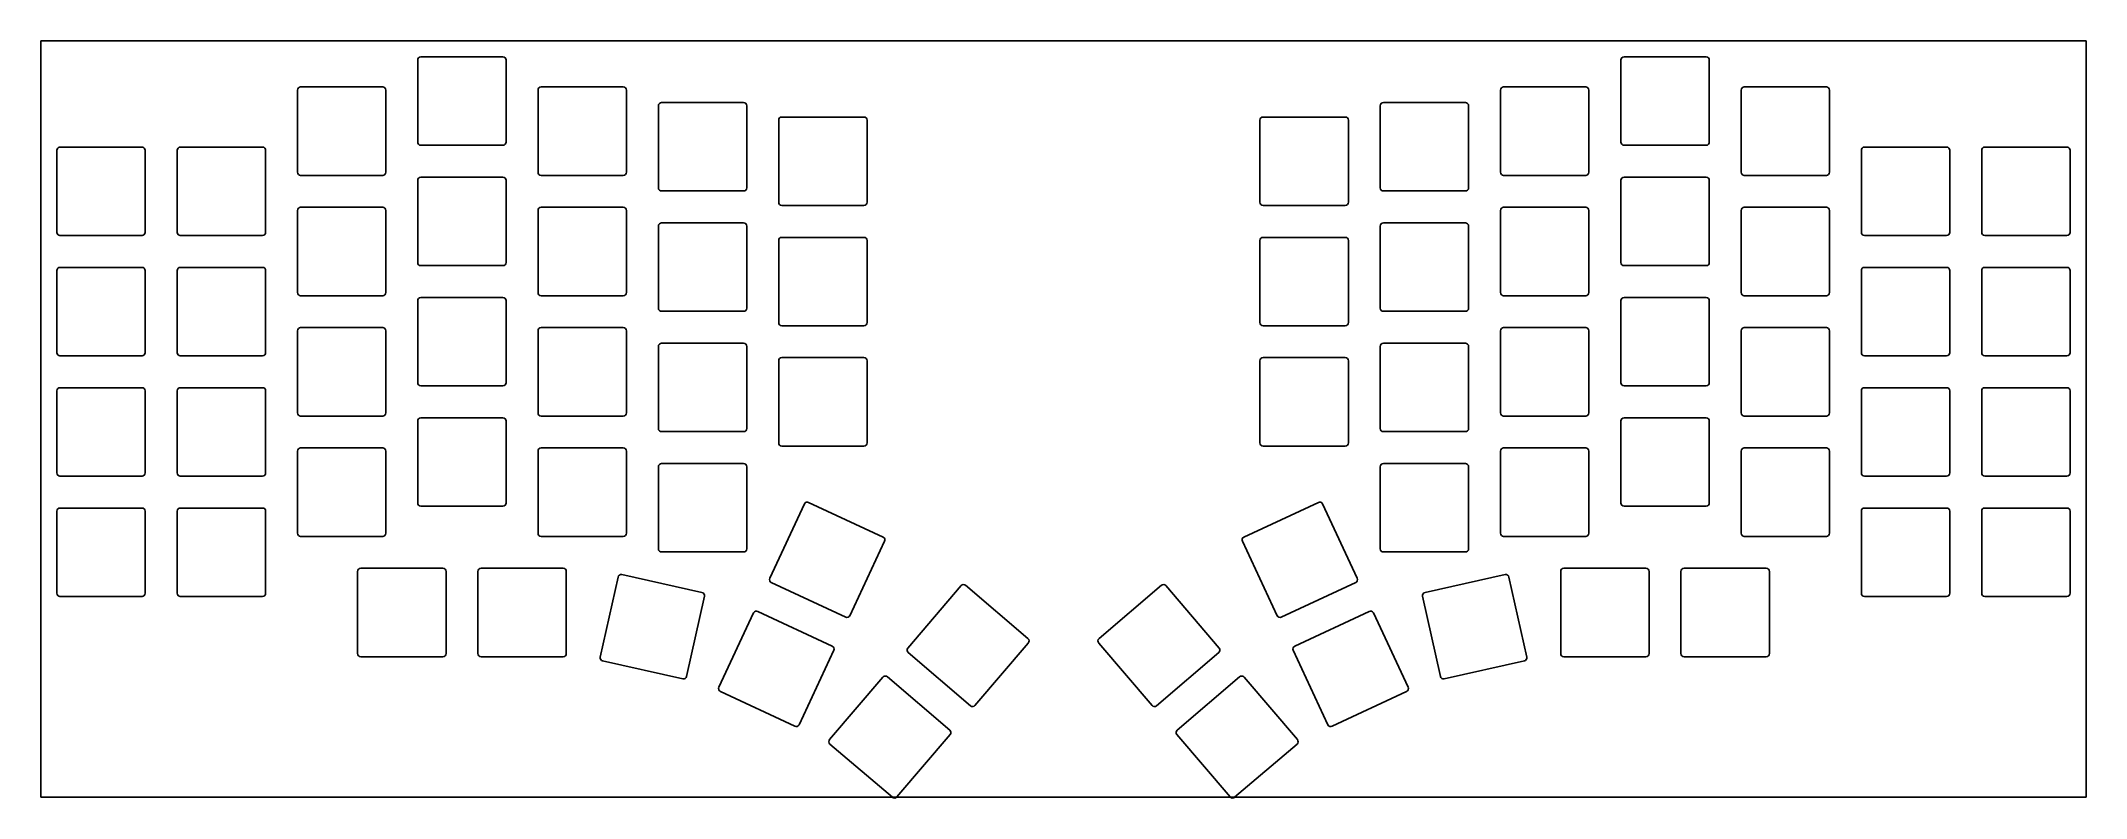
# Model space of a CAD drawing. Header units: millimetres. Extents: x 0 to 324, y -120 to 0.
import ezdxf

# ---------------------------------------------------------------- set-up
doc = ezdxf.new("R2010")
doc.units = ezdxf.units.MM

msp = doc.modelspace()

# ---------------------------------------------------------------- linework, layer by layer
for p, q in [((0, 0), (323.85, 0)), ((0, -119.74), (0, 0)), ((323.85, -119.74), (323.85, 0)), ((59.67, -3.02), (59.67, -16.02)), ((60.17, -2.52), (73.17, -2.52)), ((73.67, -3.02), (73.67, -16.02)), ((250.18, -3.02), (250.18, -16.02)), ((250.68, -2.52), (263.68, -2.52)), ((264.18, -3.02), (264.18, -16.02)), ((40.62, -7.79), (40.62, -20.79)), ((41.12, -7.29), (54.12, -7.29)), ((54.62, -7.79), (54.62, -20.79)), ((78.72, -7.79), (78.72, -20.79)), ((79.22, -7.29), (92.22, -7.29)), ((92.72, -7.79), (92.72, -20.79)), ((231.12, -7.79), (231.12, -20.79)), ((231.62, -7.29), (244.62, -7.29)), ((245.12, -7.79), (245.12, -20.79)), ((269.23, -7.79), (269.23, -20.79)), ((269.73, -7.29), (282.73, -7.29)), ((283.23, -7.79), (283.23, -20.79)), ((97.78, -10.26), (97.78, -23.26)), ((98.28, -9.76), (111.28, -9.76)), ((111.78, -10.26), (111.78, -23.26)), ((116.83, -12.55), (116.83, -25.55)), ((117.33, -12.05), (130.32, -12.05)), ((130.82, -12.55), (130.82, -25.55)), ((193.03, -12.55), (193.03, -25.55)), ((193.53, -12.05), (206.53, -12.05)), ((207.03, -12.55), (207.03, -25.55)), ((212.07, -10.26), (212.07, -23.26)), ((212.57, -9.76), (225.57, -9.76)), ((226.07, -10.26), (226.07, -23.26)), ((2.52, -17.31), (2.52, -30.31)), ((3.02, -16.81), (16.02, -16.81)), ((16.52, -17.31), (16.52, -30.31)), ((21.57, -17.31), (21.57, -30.31)), ((22.07, -16.81), (35.08, -16.81)), ((35.58, -17.31), (35.58, -30.31)), ((60.17, -16.52), (73.17, -16.52)), ((250.68, -16.52), (263.68, -16.52)), ((288.27, -17.31), (288.27, -30.31)), ((288.77, -16.81), (301.77, -16.81)), ((302.27, -17.31), (302.27, -30.31)), ((307.32, -17.31), (307.32, -30.31)), ((307.82, -16.81), (320.82, -16.81)), ((321.32, -17.31), (321.32, -30.31)), ((41.12, -21.29), (54.12, -21.29)), ((59.67, -22.07), (59.67, -35.08)), ((60.17, -21.57), (73.17, -21.57)), ((73.67, -22.07), (73.67, -35.08)), ((79.22, -21.29), (92.22, -21.29)), ((231.62, -21.29), (244.62, -21.29)), ((250.18, -22.07), (250.18, -35.08)), ((250.68, -21.57), (263.68, -21.57)), ((264.18, -22.07), (264.18, -35.08)), ((269.73, -21.29), (282.73, -21.29)), ((98.28, -23.76), (111.28, -23.76)), ((212.57, -23.76), (225.57, -23.76)), ((40.62, -26.84), (40.62, -39.84)), ((41.12, -26.34), (54.12, -26.34)), ((54.62, -26.84), (54.62, -39.84)), ((78.72, -26.84), (78.72, -39.84)), ((79.22, -26.34), (92.22, -26.34)), ((92.72, -26.84), (92.72, -39.84)), ((98.28, -28.81), (111.28, -28.81)), ((117.33, -26.05), (130.32, -26.05)), ((193.53, -26.05), (206.53, -26.05)), ((212.57, -28.81), (225.57, -28.81)), ((231.12, -26.84), (231.12, -39.84)), ((231.62, -26.34), (244.62, -26.34)), ((245.12, -26.84), (245.12, -39.84)), ((269.23, -26.84), (269.23, -39.84)), ((269.73, -26.34), (282.73, -26.34)), ((283.23, -26.84), (283.23, -39.84)), ((3.02, -30.81), (16.02, -30.81)), ((22.07, -30.81), (35.08, -30.81)), ((97.78, -29.31), (97.78, -42.31)), ((111.78, -29.31), (111.78, -42.31)), ((116.83, -31.6), (116.83, -44.6)), ((117.33, -31.1), (130.32, -31.1)), ((130.82, -31.6), (130.82, -44.6)), ((193.03, -31.6), (193.03, -44.6)), ((193.53, -31.1), (206.53, -31.1)), ((207.03, -31.6), (207.03, -44.6)), ((212.07, -29.31), (212.07, -42.31)), ((226.07, -29.31), (226.07, -42.31)), ((288.77, -30.81), (301.77, -30.81)), ((307.82, -30.81), (320.82, -30.81)), ((60.17, -35.58), (73.17, -35.58)), ((250.68, -35.58), (263.68, -35.58)), ((2.52, -36.36), (2.52, -49.36)), ((3.02, -35.86), (16.02, -35.86)), ((16.52, -36.36), (16.52, -49.36)), ((21.57, -36.36), (21.57, -49.36)), ((22.07, -35.86), (35.08, -35.86)), ((35.58, -36.36), (35.58, -49.36)), ((288.27, -36.36), (288.27, -49.36)), ((288.77, -35.86), (301.77, -35.86)), ((302.27, -36.36), (302.27, -49.36)), ((307.32, -36.36), (307.32, -49.36)), ((307.82, -35.86), (320.82, -35.86)), ((321.32, -36.36), (321.32, -49.36)), ((41.12, -40.34), (54.12, -40.34)), ((59.67, -41.12), (59.67, -54.12)), ((60.17, -40.62), (73.17, -40.62)), ((73.67, -41.12), (73.67, -54.12)), ((79.22, -40.34), (92.22, -40.34)), ((231.62, -40.34), (244.62, -40.34)), ((250.18, -41.12), (250.18, -54.12)), ((250.68, -40.62), (263.68, -40.62)), ((264.18, -41.12), (264.18, -54.12)), ((269.73, -40.34), (282.73, -40.34)), ((98.28, -42.81), (111.28, -42.81)), ((117.33, -45.1), (130.32, -45.1)), ((193.53, -45.1), (206.53, -45.1)), ((212.57, -42.81), (225.57, -42.81)), ((40.62, -45.89), (40.62, -58.89)), ((41.12, -45.39), (54.12, -45.39)), ((54.62, -45.89), (54.62, -58.89)), ((78.72, -45.89), (78.72, -58.89)), ((79.22, -45.39), (92.22, -45.39)), ((92.72, -45.89), (92.72, -58.89)), ((97.78, -48.36), (97.78, -61.36)), ((98.28, -47.86), (111.28, -47.86)), ((111.78, -48.36), (111.78, -61.36)), ((212.07, -48.36), (212.07, -61.36)), ((212.57, -47.86), (225.57, -47.86)), ((226.07, -48.36), (226.07, -61.36)), ((231.12, -45.89), (231.12, -58.89)), ((231.62, -45.39), (244.62, -45.39)), ((245.12, -45.89), (245.12, -58.89)), ((269.23, -45.89), (269.23, -58.89)), ((269.73, -45.39), (282.73, -45.39)), ((283.23, -45.89), (283.23, -58.89)), ((3.02, -49.86), (16.02, -49.86)), ((22.07, -49.86), (35.08, -49.86)), ((116.83, -50.65), (116.83, -63.65)), ((117.33, -50.15), (130.32, -50.15)), ((130.82, -50.65), (130.82, -63.65)), ((193.03, -50.65), (193.03, -63.65)), ((193.53, -50.15), (206.53, -50.15)), ((207.03, -50.65), (207.03, -63.65)), ((288.77, -49.86), (301.77, -49.86)), ((307.82, -49.86), (320.82, -49.86)), ((3.02, -54.91), (16.02, -54.91)), ((22.07, -54.91), (35.08, -54.91)), ((60.17, -54.62), (73.17, -54.62)), ((250.68, -54.62), (263.68, -54.62)), ((288.77, -54.91), (301.77, -54.91)), ((307.82, -54.91), (320.82, -54.91)), ((2.52, -55.41), (2.52, -68.41)), ((16.52, -55.41), (16.52, -68.41)), ((21.57, -55.41), (21.57, -68.41)), ((35.58, -55.41), (35.58, -68.41)), ((288.27, -55.41), (288.27, -68.41)), ((302.27, -55.41), (302.27, -68.41)), ((307.32, -55.41), (307.32, -68.41)), ((321.32, -55.41), (321.32, -68.41)), ((41.12, -59.39), (54.12, -59.39)), ((59.67, -60.17), (59.67, -73.17)), ((60.17, -59.67), (73.17, -59.67)), ((73.67, -60.17), (73.67, -73.17)), ((79.22, -59.39), (92.22, -59.39)), ((231.62, -59.39), (244.62, -59.39)), ((250.18, -60.17), (250.18, -73.17)), ((250.68, -59.67), (263.68, -59.67)), ((264.18, -60.17), (264.18, -73.17)), ((269.73, -59.39), (282.73, -59.39)), ((41.12, -64.44), (54.12, -64.44)), ((79.22, -64.44), (92.22, -64.44)), ((98.28, -61.86), (111.28, -61.86)), ((117.33, -64.15), (130.32, -64.15)), ((193.53, -64.15), (206.53, -64.15)), ((212.57, -61.86), (225.57, -61.86)), ((231.62, -64.44), (244.62, -64.44)), ((269.73, -64.44), (282.73, -64.44)), ((40.62, -64.94), (40.62, -77.94)), ((54.62, -64.94), (54.62, -77.94)), ((78.72, -64.94), (78.72, -77.94)), ((92.72, -64.94), (92.72, -77.94)), ((97.78, -67.41), (97.78, -80.41)), ((98.28, -66.91), (111.28, -66.91)), ((111.78, -67.41), (111.78, -80.41)), ((212.07, -67.41), (212.07, -80.41)), ((212.57, -66.91), (225.57, -66.91)), ((226.07, -67.41), (226.07, -80.41)), ((231.12, -64.94), (231.12, -77.94)), ((245.12, -64.94), (245.12, -77.94)), ((269.23, -64.94), (269.23, -77.94)), ((283.23, -64.94), (283.23, -77.94)), ((3.02, -68.91), (16.02, -68.91)), ((22.07, -68.91), (35.08, -68.91)), ((288.77, -68.91), (301.77, -68.91)), ((307.82, -68.91), (320.82, -68.91)), ((2.52, -74.46), (2.52, -87.46)), ((3.02, -73.96), (16.02, -73.96)), ((16.52, -74.46), (16.52, -87.46)), ((21.57, -74.46), (21.57, -87.46)), ((22.07, -73.96), (35.08, -73.96)), ((35.58, -74.46), (35.58, -87.46)), ((60.17, -73.67), (73.17, -73.67)), ((120.91, -73.3), (115.41, -85.08)), ((121.57, -73.06), (133.35, -78.55)), ((190.5, -78.55), (202.28, -73.06)), ((202.94, -73.3), (208.44, -85.08)), ((250.68, -73.67), (263.68, -73.67)), ((288.27, -74.46), (288.27, -87.46)), ((288.77, -73.96), (301.77, -73.96)), ((302.27, -74.46), (302.27, -87.46)), ((307.32, -74.46), (307.32, -87.46)), ((307.82, -73.96), (320.82, -73.96)), ((321.32, -74.46), (321.32, -87.46)), ((41.12, -78.44), (54.12, -78.44)), ((79.22, -78.44), (92.22, -78.44)), ((98.28, -80.91), (111.28, -80.91)), ((133.6, -79.21), (128.1, -91)), ((190.25, -79.21), (195.75, -91)), ((212.57, -80.91), (225.57, -80.91)), ((231.62, -78.44), (244.62, -78.44)), ((269.73, -78.44), (282.73, -78.44)), ((50.15, -83.99), (50.15, -96.99)), ((50.65, -83.49), (63.65, -83.49)), ((64.15, -83.99), (64.15, -96.99)), ((69.2, -83.99), (69.2, -96.99)), ((69.7, -83.49), (82.7, -83.49)), ((83.2, -83.99), (83.2, -96.99)), ((240.65, -83.99), (240.65, -96.99)), ((241.15, -83.49), (254.15, -83.49)), ((254.65, -83.99), (254.65, -96.99)), ((259.7, -83.99), (259.7, -96.99)), ((260.2, -83.49), (273.2, -83.49)), ((273.7, -83.99), (273.7, -96.99)), ((91.39, -84.88), (88.57, -97.58)), ((91.99, -84.5), (104.68, -87.32)), ((115.66, -85.74), (127.44, -91.24)), ((145.71, -86.24), (137.27, -96.13)), ((146.41, -86.19), (156.3, -94.63)), ((167.55, -94.63), (177.44, -86.19)), ((178.14, -86.24), (186.58, -96.13)), ((196.41, -91.24), (208.19, -85.74)), ((219.17, -87.32), (231.86, -84.5)), ((232.46, -84.88), (235.28, -97.58)), ((3.02, -87.96), (16.02, -87.96)), ((22.07, -87.96), (35.08, -87.96)), ((105.06, -87.91), (102.24, -100.61)), ((112.86, -90.56), (107.36, -102.34)), ((113.52, -90.32), (125.3, -95.81)), ((198.55, -95.81), (210.33, -90.32)), ((210.99, -90.56), (216.49, -102.34)), ((218.79, -87.91), (221.61, -100.61)), ((288.77, -87.96), (301.77, -87.96)), ((307.82, -87.96), (320.82, -87.96)), ((125.55, -96.48), (120.05, -108.26)), ((137.32, -96.83), (147.21, -105.27)), ((156.35, -95.33), (147.91, -105.22)), ((167.5, -95.33), (175.94, -105.22)), ((176.64, -105.27), (186.53, -96.83)), ((198.3, -96.48), (203.8, -108.26)), ((50.65, -97.49), (63.65, -97.49)), ((69.7, -97.49), (82.7, -97.49)), ((88.95, -98.17), (101.65, -100.99)), ((222.2, -100.99), (234.9, -98.17)), ((241.15, -97.49), (254.15, -97.49)), ((260.2, -97.49), (273.2, -97.49)), ((107.61, -103.01), (119.39, -108.5)), ((133.34, -100.73), (124.89, -110.61)), ((134.04, -100.67), (143.93, -109.11)), ((179.92, -109.11), (189.81, -100.67)), ((190.51, -100.73), (198.96, -110.61)), ((204.46, -108.5), (216.24, -103.01)), ((143.98, -109.82), (135.54, -119.7)), ((179.87, -109.82), (188.31, -119.7)), ((124.95, -111.32), (134.83, -119.76)), ((189.02, -119.76), (198.9, -111.32)), ((0, -119.74), (323.85, -119.74))]:
    msp.add_line(p, q)
for centre, start, end in [((60.17, -3.02), 90, 180), ((73.17, -3.02), 0, 90), ((250.68, -3.02), 90, 180), ((263.68, -3.02), 0, 90), ((41.12, -7.79), 90, 180), ((54.12, -7.79), 0, 90), ((79.22, -7.79), 90, 180), ((92.22, -7.79), 0, 90), ((231.62, -7.79), 90, 180), ((244.62, -7.79), 0, 90), ((269.73, -7.79), 90, 180), ((282.73, -7.79), 0, 90), ((98.28, -10.26), 90, 180), ((111.28, -10.26), 0, 90), ((117.33, -12.55), 90, 180), ((130.32, -12.55), 0, 90), ((193.53, -12.55), 90, 180), ((206.53, -12.55), 0, 90), ((212.57, -10.26), 90, 180), ((225.57, -10.26), 0, 90), ((60.17, -16.02), 180, 270), ((73.17, -16.02), 270, 0), ((250.68, -16.02), 180, 270), ((263.68, -16.02), 270, 0), ((3.02, -17.31), 90, 180), ((16.02, -17.31), 0, 90), ((22.07, -17.31), 90, 180), ((35.08, -17.31), 0, 90), ((288.77, -17.31), 90, 180), ((301.77, -17.31), 0, 90), ((307.82, -17.31), 90, 180), ((320.82, -17.31), 0, 90), ((41.12, -20.79), 180, 270), ((54.12, -20.79), 270, 0), ((60.17, -22.07), 90, 180), ((73.17, -22.07), 0, 90), ((79.22, -20.79), 180, 270), ((92.22, -20.79), 270, 0), ((231.62, -20.79), 180, 270), ((244.62, -20.79), 270, 0), ((250.68, -22.07), 90, 180), ((263.68, -22.07), 0, 90), ((269.73, -20.79), 180, 270), ((282.73, -20.79), 270, 0), ((98.28, -23.26), 180, 270), ((111.28, -23.26), 270, 0), ((117.33, -25.55), 180, 270), ((130.32, -25.55), 270, 0), ((193.53, -25.55), 180, 270), ((206.53, -25.55), 270, 0), ((212.57, -23.26), 180, 270), ((225.57, -23.26), 270, 0), ((41.12, -26.84), 90, 180), ((54.12, -26.84), 0, 90), ((79.22, -26.84), 90, 180), ((92.22, -26.84), 0, 90), ((98.28, -29.31), 90, 180), ((111.28, -29.31), 0, 90), ((212.57, -29.31), 90, 180), ((225.57, -29.31), 0, 90), ((231.62, -26.84), 90, 180), ((244.62, -26.84), 0, 90), ((269.73, -26.84), 90, 180), ((282.73, -26.84), 0, 90), ((3.02, -30.31), 180, 270), ((16.02, -30.31), 270, 0), ((22.07, -30.31), 180, 270), ((35.08, -30.31), 270, 0), ((117.33, -31.6), 90, 180), ((130.32, -31.6), 0, 90), ((193.53, -31.6), 90, 180), ((206.53, -31.6), 0, 90), ((288.77, -30.31), 180, 270), ((301.77, -30.31), 270, 0), ((307.82, -30.31), 180, 270), ((320.82, -30.31), 270, 0), ((60.17, -35.08), 180, 270), ((73.17, -35.08), 270, 0), ((250.68, -35.08), 180, 270), ((263.68, -35.08), 270, 0), ((3.02, -36.36), 90, 180), ((16.02, -36.36), 0, 90), ((22.07, -36.36), 90, 180), ((35.08, -36.36), 0, 90), ((288.77, -36.36), 90, 180), ((301.77, -36.36), 0, 90), ((307.82, -36.36), 90, 180), ((320.82, -36.36), 0, 90), ((41.12, -39.84), 180, 270), ((54.12, -39.84), 270, 0), ((60.17, -41.12), 90, 180), ((73.17, -41.12), 0, 90), ((79.22, -39.84), 180, 270), ((92.22, -39.84), 270, 0), ((231.62, -39.84), 180, 270), ((244.62, -39.84), 270, 0), ((250.68, -41.12), 90, 180), ((263.68, -41.12), 0, 90), ((269.73, -39.84), 180, 270), ((282.73, -39.84), 270, 0), ((98.28, -42.31), 180, 270), ((111.28, -42.31), 270, 0), ((117.33, -44.6), 180, 270), ((130.32, -44.6), 270, 0), ((193.53, -44.6), 180, 270), ((206.53, -44.6), 270, 0), ((212.57, -42.31), 180, 270), ((225.57, -42.31), 270, 0), ((41.12, -45.89), 90, 180), ((54.12, -45.89), 0, 90), ((79.22, -45.89), 90, 180), ((92.22, -45.89), 0, 90), ((98.28, -48.36), 90, 180), ((111.28, -48.36), 0, 90), ((212.57, -48.36), 90, 180), ((225.57, -48.36), 0, 90), ((231.62, -45.89), 90, 180), ((244.62, -45.89), 0, 90), ((269.73, -45.89), 90, 180), ((282.73, -45.89), 0, 90), ((3.02, -49.36), 180, 270), ((16.02, -49.36), 270, 0), ((22.07, -49.36), 180, 270), ((35.08, -49.36), 270, 0), ((117.33, -50.65), 90, 180), ((130.32, -50.65), 0, 90), ((193.53, -50.65), 90, 180), ((206.53, -50.65), 0, 90), ((288.77, -49.36), 180, 270), ((301.77, -49.36), 270, 0), ((307.82, -49.36), 180, 270), ((320.82, -49.36), 270, 0), ((3.02, -55.41), 90, 180), ((16.02, -55.41), 0, 90), ((22.07, -55.41), 90, 180), ((35.08, -55.41), 0, 90), ((60.17, -54.12), 180, 270), ((73.17, -54.12), 270, 0), ((250.68, -54.12), 180, 270), ((263.68, -54.12), 270, 0), ((288.77, -55.41), 90, 180), ((301.77, -55.41), 0, 90), ((307.82, -55.41), 90, 180), ((320.82, -55.41), 0, 90), ((41.12, -58.89), 180, 270), ((54.12, -58.89), 270, 0), ((60.17, -60.17), 90, 180), ((73.17, -60.17), 0, 90), ((79.22, -58.89), 180, 270), ((92.22, -58.89), 270, 0), ((98.28, -61.36), 180, 270), ((111.28, -61.36), 270, 0), ((212.57, -61.36), 180, 270), ((225.57, -61.36), 270, 0), ((231.62, -58.89), 180, 270), ((244.62, -58.89), 270, 0), ((250.68, -60.17), 90, 180), ((263.68, -60.17), 0, 90), ((269.73, -58.89), 180, 270), ((282.73, -58.89), 270, 0), ((41.12, -64.94), 90, 180), ((54.12, -64.94), 0, 90), ((79.22, -64.94), 90, 180), ((92.22, -64.94), 0, 90), ((117.33, -63.65), 180, 270), ((130.32, -63.65), 270, 0), ((193.53, -63.65), 180, 270), ((206.53, -63.65), 270, 0), ((231.62, -64.94), 90, 180), ((244.62, -64.94), 0, 90), ((269.73, -64.94), 90, 180), ((282.73, -64.94), 0, 90), ((98.28, -67.41), 90, 180), ((111.28, -67.41), 0, 90), ((212.57, -67.41), 90, 180), ((225.57, -67.41), 0, 90), ((3.02, -68.41), 180, 270), ((16.02, -68.41), 270, 0), ((22.07, -68.41), 180, 270), ((35.08, -68.41), 270, 0), ((288.77, -68.41), 180, 270), ((301.77, -68.41), 270, 0), ((307.82, -68.41), 180, 270), ((320.82, -68.41), 270, 0), ((3.02, -74.46), 90, 180), ((16.02, -74.46), 0, 90), ((22.07, -74.46), 90, 180), ((35.08, -74.46), 0, 90), ((60.17, -73.17), 180, 270), ((73.17, -73.17), 270, 0), ((121.36, -73.51), 65, 155), ((202.49, -73.51), 25, 115), ((250.68, -73.17), 180, 270), ((263.68, -73.17), 270, 0), ((288.77, -74.46), 90, 180), ((301.77, -74.46), 0, 90), ((307.82, -74.46), 90, 180), ((320.82, -74.46), 0, 90), ((41.12, -77.94), 180, 270), ((54.12, -77.94), 270, 0), ((79.22, -77.94), 180, 270), ((92.22, -77.94), 270, 0), ((98.28, -80.41), 180, 270), ((111.28, -80.41), 270, 0), ((133.14, -79), 335, 65), ((190.71, -79), 115, 205), ((212.57, -80.41), 180, 270), ((225.57, -80.41), 270, 0), ((231.62, -77.94), 180, 270), ((244.62, -77.94), 270, 0), ((269.73, -77.94), 180, 270), ((282.73, -77.94), 270, 0), ((50.65, -83.99), 90, 180), ((63.65, -83.99), 0, 90), ((69.7, -83.99), 90, 180), ((82.7, -83.99), 0, 90), ((241.15, -83.99), 90, 180), ((254.15, -83.99), 0, 90), ((260.2, -83.99), 90, 180), ((273.2, -83.99), 0, 90), ((91.88, -84.99), 77.5, 167.5), ((104.57, -87.81), 347.5, 77.5), ((115.87, -85.29), 155, 245), ((146.09, -86.57), 49.5, 139.5), ((177.76, -86.57), 40.5, 130.5), ((207.98, -85.29), 295, 25), ((219.28, -87.81), 102.5, 192.5), ((231.97, -84.99), 12.5, 102.5), ((3.02, -87.46), 180, 270), ((16.02, -87.46), 270, 0), ((22.07, -87.46), 180, 270), ((35.08, -87.46), 270, 0), ((113.31, -90.77), 65, 155), ((210.54, -90.77), 25, 115), ((288.77, -87.46), 180, 270), ((301.77, -87.46), 270, 0), ((307.82, -87.46), 180, 270), ((320.82, -87.46), 270, 0), ((127.65, -90.78), 245, 335), ((196.2, -90.78), 205, 295), ((50.65, -96.99), 180, 270), ((63.65, -96.99), 270, 0), ((69.7, -96.99), 180, 270), ((82.7, -96.99), 270, 0), ((125.09, -96.27), 335, 65), ((137.65, -96.45), 139.5, 229.5), ((155.97, -95.01), 319.5, 49.5), ((167.88, -95.01), 130.5, 220.5), ((186.2, -96.45), 310.5, 40.5), ((198.76, -96.27), 115, 205), ((241.15, -96.99), 180, 270), ((254.15, -96.99), 270, 0), ((260.2, -96.99), 180, 270), ((273.2, -96.99), 270, 0), ((89.06, -97.68), 167.5, 257.5), ((234.79, -97.68), 282.5, 12.5), ((101.75, -100.5), 257.5, 347.5), ((107.82, -102.56), 155, 245), ((133.72, -101.05), 49.5, 139.5), ((190.13, -101.05), 40.5, 130.5), ((216.03, -102.56), 295, 25), ((222.1, -100.5), 192.5, 282.5), ((147.53, -104.89), 229.5, 319.5), ((176.32, -104.89), 220.5, 310.5), ((119.6, -108.05), 245, 335), ((143.6, -109.49), 319.5, 49.5), ((180.25, -109.49), 130.5, 220.5), ((204.25, -108.05), 205, 295), ((125.27, -110.94), 139.5, 229.5), ((198.58, -110.94), 310.5, 40.5), ((135.16, -119.38), 229.5, 319.5), ((188.69, -119.38), 220.5, 310.5)]:
    msp.add_arc(centre, 0.5, start, end)

doc.saveas('drawing.dxf')
